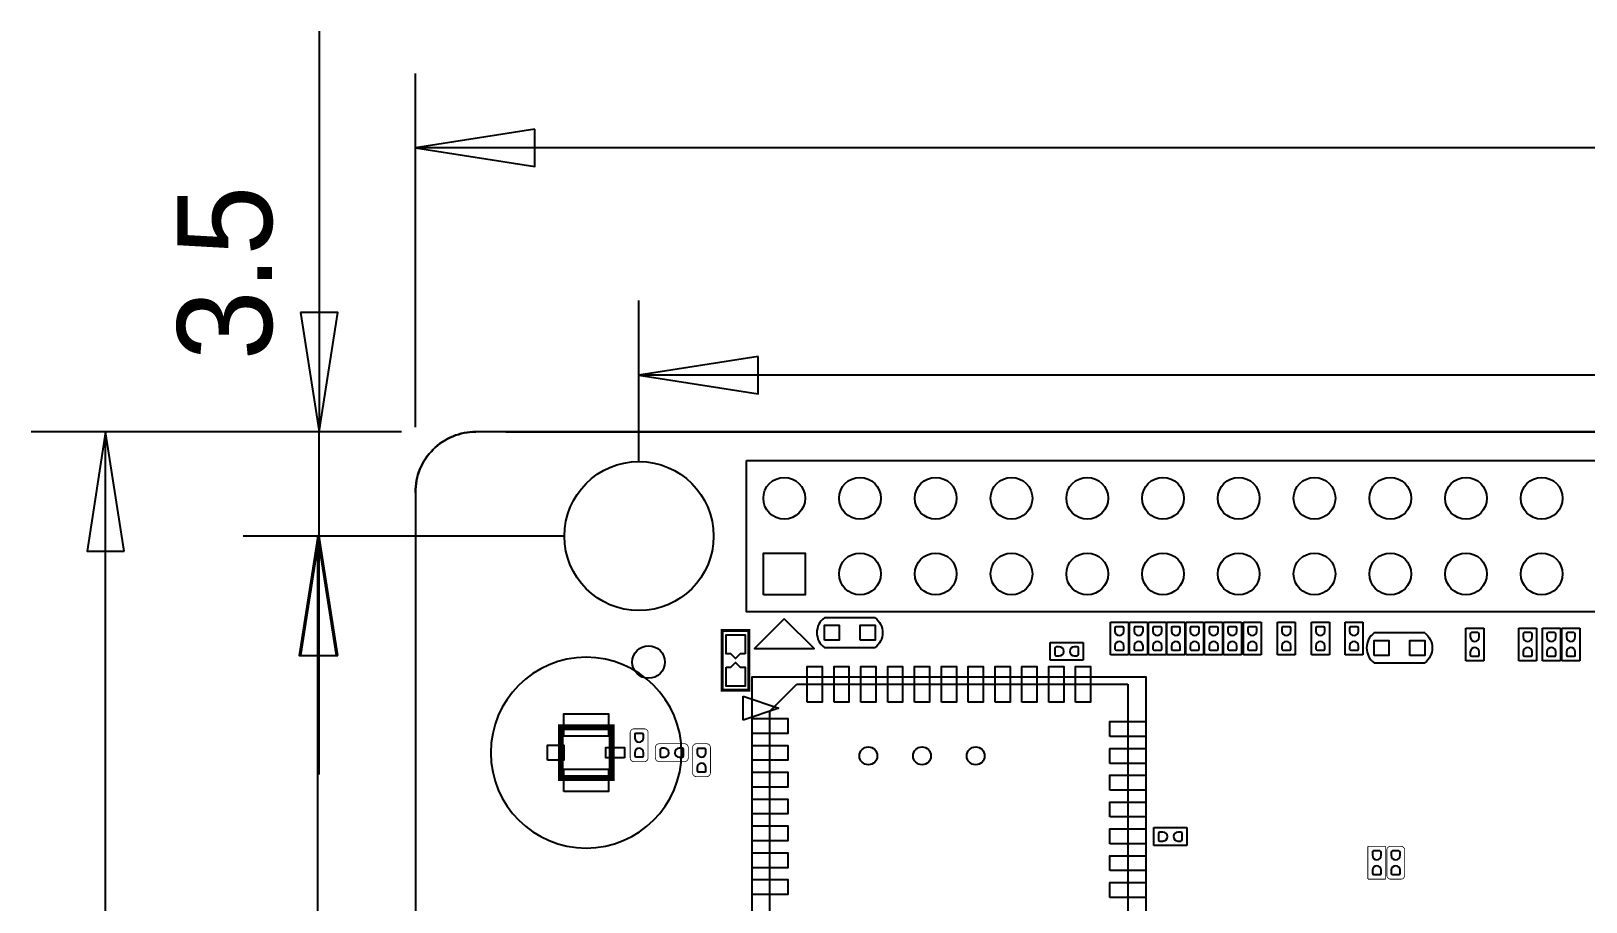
# Model space of a CAD drawing. Extents: x -27 to 80, y -24 to 59.
# Drawn here: x -24.2 to 27.9, y 29 to 58.2 of the extents above; entities that cross this region are included whole.
import ezdxf

# ---------------------------------------------------------------- set-up
doc = ezdxf.new("R2010")
doc.units = 0
for name, color, linetype in [('BG_LAYOUT-TOP', 85, 'CONTINUOUS'), ('BG_OUTLINE', 1, 'CONTINUOUS'), ('PG_ASSEMBLY_TOP', 111, 'CONTINUOUS'), ('PG_SILKSCREEN_TOP', 92, 'CONTINUOUS'), ('PIN_TOP', 3, 'CONTINUOUS')]:
    doc.layers.add(name, color=color, linetype=linetype)

msp = doc.modelspace()

# ---------------------------------------------------------------- linework, layer by layer
at = {"layer": 'BG_LAYOUT-TOP'}
for points in [[(-14.5796, 58.17235), (-14.5796, 44.732905)], [(-11.357788, 44.891706), (-11.357788, 56.754395)], [(-7.357796, 54.879392), (-11.357788, 54.2544), (-7.357796, 53.629408), (-7.357796, 54.879392)], [(31.75, 54.2544), (-11.357788, 54.2544)], [(-3.860597, 43.732907), (-3.860597, 49.134395)], [(-15.204592, 48.732897), (-14.5796, 44.732905), (-13.954608, 48.732897), (-15.204592, 48.732897)], [(0.139395, 47.259392), (-3.860597, 46.6344), (0.139395, 46.009408), (0.139395, 47.259392)], [(31.8516, 46.6344), (-3.860597, 46.6344)], [(-11.825783, 44.732905), (-24.242395, 44.732905)], [(-21.117408, 40.732913), (-21.7424, 44.732905), (-22.367392, 40.732913), (-21.117408, 40.732913)], [(-21.7424, 17.2212), (-21.7424, 44.732905)], [(-11.825783, 44.732905), (-17.079595, 44.732905)], [(-14.5796, 41.232912), (-14.5796, 44.732905)], [(-6.360592, 41.232912), (-17.130395, 41.232912)], [(-6.360592, 41.232912), (-17.079595, 41.232912)], [(-14.005408, 37.23292), (-14.6304, 41.232912), (-15.255392, 37.23292), (-14.005408, 37.23292)], [(-13.954608, 37.23292), (-14.5796, 41.232912), (-15.204592, 37.23292), (-13.954608, 37.23292)], [(-14.6304, 16.9164), (-14.6304, 41.232912)], [(-14.5796, 33.232928), (-14.5796, 41.232912)]]:
    msp.add_lwpolyline(points, dxfattribs=at)
at = {"layer": 'BG_OUTLINE'}
for points in [[(41.17594, 44.732905), (-9.325788, 44.732905, 0.414214), (-11.357788, 42.700905), (-11.357788, 3.425241)], [(-11.357788, 42.700905, -0.414214), (-9.325788, 44.732905)], [(-11.357788, 42.700905, -0.414214), (-9.325788, 44.732905)]]:
    msp.add_lwpolyline(points, format="xyb", dxfattribs=at)
msp.add_lwpolyline([(41.17594, 44.732905), (-9.325788, 44.732905, 0.414214), (-11.357788, 42.700905), (-11.357788, 3.425241, 0.414214), (-10.595788, 2.663241), (-10.089947, 2.663241), (-10.089947, -3.243275), (-10.595788, -3.243275, 0.414214), (-11.357788, -4.005275), (-11.357788, -9.23511, 0.414214), (-9.325788, -11.26711), (75.607393, -11.26711, 0.414214), (77.639393, -9.23511), (77.639393, 42.700905, 0.414214), (75.607393, 44.732905)], format="xyb", close=True, dxfattribs=at)
msp.add_lwpolyline([(-8.32579, 44.732905), (30.45427, 44.732905)], dxfattribs=at)
at = {"layer": 'PG_ASSEMBLY_TOP'}
for points in [[(32.759396, 38.692912), (-0.260604, 38.692912), (-0.260604, 43.772912)], [(-0.260604, 43.772912), (50.539396, 43.772912), (50.539396, 38.692912), (32.759396, 38.692912)], [(4.055745, 38.493827), (2.355723, 38.493827)], [(11.948846, 38.346228), (12.548845, 38.346228)], [(11.948846, 37.246408), (11.948846, 38.346228)], [(12.548845, 38.346228), (12.548845, 37.246408)], [(12.589332, 38.346228), (13.189331, 38.346228)], [(12.589332, 37.246408), (12.589332, 38.346228)], [(13.189331, 38.346228), (13.189331, 37.246408)], [(13.219811, 38.346202), (13.81981, 38.346202)], [(13.219811, 37.246382), (13.219811, 38.346202)], [(13.81981, 38.346202), (13.81981, 37.246382)], [(13.840257, 38.346228), (14.440256, 38.346228)], [(13.840257, 37.246408), (13.840257, 38.346228)], [(14.440256, 38.346228), (14.440256, 37.246408)], [(14.472056, 38.346228), (15.072055, 38.346228)], [(14.472056, 37.246408), (14.472056, 38.346228)], [(15.072055, 38.346228), (15.072055, 37.246408)], [(15.106472, 38.346177), (15.706471, 38.346177)], [(15.106472, 37.246357), (15.106472, 38.346177)], [(15.706471, 38.346177), (15.706471, 37.246357)], [(15.736951, 38.346228), (16.33695, 38.346228)], [(15.736951, 37.246408), (15.736951, 38.346228)], [(16.33695, 38.346228), (16.33695, 37.246408)], [(16.404615, 38.346228), (17.004614, 38.346228)], [(16.404615, 37.246408), (16.404615, 38.346228)], [(17.004614, 38.346228), (17.004614, 37.246408)], [(17.545939, 38.346228), (18.145938, 38.346228)], [(17.545939, 37.246408), (17.545939, 38.346228)], [(18.145938, 38.346228), (18.145938, 37.246408)], [(18.687009, 38.346228), (19.287007, 38.346228)], [(18.687009, 37.246408), (18.687009, 38.346228)], [(19.287007, 38.346228), (19.287007, 37.246408)], [(19.815327, 38.346228), (20.415326, 38.346228)], [(19.815327, 37.246408), (19.815327, 38.346228)], [(20.415326, 38.346228), (20.415326, 37.246408)], [(23.863884, 38.149886), (24.463883, 38.149886)], [(23.863884, 37.050066), (23.863884, 38.149886)], [(24.463883, 38.149886), (24.463883, 37.050066)], [(25.638379, 38.149886), (26.238378, 38.149886)], [(25.638379, 37.050066), (25.638379, 38.149886)], [(26.238378, 38.149886), (26.238378, 37.050066)], [(26.433145, 38.149886), (27.033144, 38.149886)], [(26.433145, 37.050066), (26.433145, 38.149886)], [(27.033144, 38.149886), (27.033144, 37.050066)], [(27.084604, 38.149886), (27.684603, 38.149886)], [(27.084604, 37.050066), (27.084604, 38.149886)], [(27.684603, 38.149886), (27.684603, 37.050066)], [(9.930384, 37.667717), (11.030204, 37.667717)], [(9.930384, 37.067719), (9.930384, 37.667717)], [(11.030204, 37.667717), (11.030204, 37.067719)], [(22.486595, 37.983795), (20.786573, 37.983795)], [(2.355723, 37.493829), (4.055745, 37.493829)], [(11.030204, 37.067719), (9.930384, 37.067719)], [(12.548845, 37.246408), (11.948846, 37.246408)], [(13.189331, 37.246408), (12.589332, 37.246408)], [(13.81981, 37.246382), (13.219811, 37.246382)], [(14.440256, 37.246408), (13.840257, 37.246408)], [(15.072055, 37.246408), (14.472056, 37.246408)], [(15.706471, 37.246357), (15.106472, 37.246357)], [(16.33695, 37.246408), (15.736951, 37.246408)], [(17.004614, 37.246408), (16.404615, 37.246408)], [(18.145938, 37.246408), (17.545939, 37.246408)], [(19.287007, 37.246408), (18.687009, 37.246408)], [(20.415326, 37.246408), (19.815327, 37.246408)], [(24.463883, 37.050066), (23.863884, 37.050066)], [(26.238378, 37.050066), (25.638379, 37.050066)], [(27.033144, 37.050066), (26.433145, 37.050066)], [(27.684603, 37.050066), (27.084604, 37.050066)], [(20.786573, 36.983797), (22.486595, 36.983797)], [(13.407644, 30.855895), (13.407644, 31.455893)], [(13.407644, 31.455893), (14.507464, 31.455893)], [(14.507464, 31.455893), (14.507464, 30.855895)], [(14.507464, 30.855895), (13.407644, 30.855895)]]:
    msp.add_lwpolyline(points, dxfattribs=at)
for points, const_width in [([(-0.172034, 38.062916), (-0.172034, 36.06292), (-1.072058, 36.06292), (-1.072058, 38.062916), (-0.172034, 38.062916)], 0.1), ([(-4.154881, 33.79536), (-4.154881, 34.64146)], 0.0254), ([(-4.027881, 34.76846), (-3.681679, 34.76846)], 0.0254), ([(-3.554679, 34.64146), (-3.554679, 33.79536)], 0.0254), ([(-3.30835, 33.795081), (-3.30835, 34.141283)], 0.0254), ([(-3.18135, 34.268283), (-2.335251, 34.268283)], 0.0254), ([(-2.208251, 34.141283), (-2.208251, 33.795081)], 0.0254), ([(-2.063623, 33.294701), (-2.063623, 34.1408)], 0.0254), ([(-1.936623, 34.2678), (-1.590421, 34.2678)], 0.0254), ([(-1.463421, 34.1408), (-1.463421, 33.294701)], 0.0254), ([(-3.681679, 33.66836), (-4.027881, 33.66836)], 0.0254), ([(-2.335251, 33.668081), (-3.18135, 33.668081)], 0.0254), ([(-1.590421, 33.167701), (-1.936623, 33.167701)], 0.0254), ([(20.578801, 30.82671), (21.178799, 30.82671)], 0.0254), ([(20.578801, 29.72689), (20.578801, 30.82671)], 0.0254), ([(21.178799, 30.82671), (21.178799, 29.72689)], 0.0254), ([(21.340699, 30.826837), (21.686901, 30.826837)], 0.0254), ([(21.213699, 29.853738), (21.213699, 30.699837)], 0.0254), ([(21.813901, 30.699837), (21.813901, 29.853738)], 0.0254), ([(21.178799, 29.72689), (20.578801, 29.72689)], 0.0254), ([(21.686901, 29.726738), (21.340699, 29.726738)], 0.0254)]:
    msp.add_lwpolyline(points, dxfattribs=dict(at, const_width=const_width))
for points in [[(2.355621, 38.493725, 0.503873), (2.355621, 37.493931)], [(4.055847, 38.493725, -0.504928), (4.055847, 37.493931)], [(20.786471, 37.983693, 0.503873), (20.786471, 36.983899)], [(22.486696, 37.983693, -0.504928), (22.486696, 36.983899)], [(-2.430805, 33.96808, 1), (-8.830793, 33.96808, 1), (-2.430805, 33.96808)]]:
    msp.add_lwpolyline(points, format="xyb", dxfattribs=at)
for points in [[(-0.068555, 24.011433), (-0.068555, 36.513338), (13.12926, 36.513338), (13.12926, 24.011433)], [(-6.48081, 33.118069), (-6.48081, 34.818091), (-4.780788, 34.818091), (-4.780788, 33.118069)]]:
    msp.add_lwpolyline(points, close=True, dxfattribs=at)
at = {"layer": 'PG_ASSEMBLY_TOP', "const_width": 0.0254}
for points in [[(-4.154881, 34.64146, -0.414135), (-4.027881, 34.76846)], [(-3.681679, 34.76846, -0.414214), (-3.554679, 34.64146)], [(-3.30835, 34.141283, -0.414214), (-3.18135, 34.268283)], [(-2.335251, 34.268283, -0.414253), (-2.208251, 34.141283)], [(-2.063623, 34.1408, -0.414253), (-1.936623, 34.2678)], [(-1.590421, 34.2678, -0.414174), (-1.463421, 34.1408)], [(-4.027881, 33.66836, -0.414174), (-4.154881, 33.79536)], [(-3.554679, 33.79536, -0.414253), (-3.681679, 33.66836)], [(-3.18135, 33.668081, -0.414135), (-3.30835, 33.795081)], [(-2.208251, 33.795081, -0.414174), (-2.335251, 33.668081)], [(-1.936623, 33.167701, -0.414214), (-2.063623, 33.294701)], [(-1.463421, 33.294701, -0.414135), (-1.590421, 33.167701)], [(21.213699, 30.699837, -0.414253), (21.340699, 30.826837)], [(21.686901, 30.826837, -0.414174), (21.813901, 30.699837)], [(21.340699, 29.726738, -0.414214), (21.213699, 29.853738)], [(21.813901, 29.853738, -0.414135), (21.686901, 29.726738)]]:
    msp.add_lwpolyline(points, format="xyb", dxfattribs=at)
at = {"layer": 'PG_SILKSCREEN_TOP'}
for points in [[(32.759396, 38.692912), (-0.260604, 38.692912), (-0.260604, 43.772912)], [(-0.260604, 43.772912), (50.539396, 43.772912), (50.539396, 38.692912), (32.759396, 38.692912)], [(4.055745, 38.493827), (2.355723, 38.493827)], [(22.486595, 37.983795), (20.786573, 37.983795)], [(2.355723, 37.493829), (4.055745, 37.493829)], [(20.786573, 36.983797), (22.486595, 36.983797)], [(0.530962, 35.362642), (1.430045, 36.261827)], [(1.430045, 36.261827), (12.529845, 36.261827)], [(12.529845, 36.261827), (12.529845, 24.262842)], [(-0.370738, 35.062922), (-0.370738, 35.863022)], [(-0.370738, 35.863022), (0.830656, 35.461727)], [(0.830656, 35.461727), (-0.370738, 35.062922)], [(0.530962, 24.262842), (0.530962, 35.362642)]]:
    msp.add_lwpolyline(points, dxfattribs=at)
msp.add_lwpolyline([(1.009396, 38.462788), (0.009398, 37.462993), (2.009394, 37.462993)], close=True, dxfattribs=at)
for points in [[(2.355621, 38.493725, 0.503873), (2.355621, 37.493931)], [(4.055847, 38.493725, -0.504928), (4.055847, 37.493931)], [(20.786471, 37.983693, 0.503873), (20.786471, 36.983899)], [(22.486696, 37.983693, -0.504928), (22.486696, 36.983899)]]:
    msp.add_lwpolyline(points, format="xyb", dxfattribs=at)
at = {"layer": 'PG_SILKSCREEN_TOP', "const_width": 0.2}
msp.add_lwpolyline([(-6.48081, 33.118069), (-4.780788, 33.118069), (-4.780788, 34.818091), (-6.48081, 34.818091), (-6.48081, 33.118069)], dxfattribs=at)
at = {"layer": 'PIN_TOP'}
for points in [[(0.309397, 39.262914), (0.309397, 40.662911), (1.709395, 40.662911), (1.709395, 39.262914)], [(2.355799, 37.743892), (2.355799, 38.243764), (2.855671, 38.243764), (2.855671, 37.743892)], [(3.555797, 37.743892), (3.555797, 38.243764), (4.055669, 38.243764), (4.055669, 37.743892)], [(-0.304546, 37.286463), (-0.463042, 37.286463), (-0.463042, 37.285854), (-0.622046, 37.12685), (-0.78105, 37.285854), (-0.78105, 37.286463), (-0.939546, 37.286463), (-0.939546, 37.921463), (-0.304546, 37.921463)], [(20.786649, 37.23386), (20.786649, 37.733732), (21.286521, 37.733732), (21.286521, 37.23386)], [(21.986646, 37.23386), (21.986646, 37.733732), (22.486518, 37.733732), (22.486518, 37.23386)], [(-0.939546, 36.839373), (-0.78105, 36.839373), (-0.78105, 36.839982), (-0.622046, 36.998986), (-0.463042, 36.839982), (-0.463042, 36.839373), (-0.304546, 36.839373), (-0.304546, 36.204373), (-0.939546, 36.204373)], [(1.779219, 35.662362), (1.779219, 36.861267), (2.279625, 36.861267), (2.279625, 35.662362)], [(2.680919, 35.662362), (2.680919, 36.861267), (3.181325, 36.861267), (3.181325, 35.662362)], [(3.58013, 35.662362), (3.58013, 36.861267), (4.080535, 36.861267), (4.080535, 35.662362)], [(4.479214, 35.662362), (4.479214, 36.861267), (4.979619, 36.861267), (4.979619, 35.662362)], [(5.380914, 35.662362), (5.380914, 36.861267), (5.881319, 36.861267), (5.881319, 35.662362)], [(6.280125, 35.662362), (6.280125, 36.861267), (6.78053, 36.861267), (6.78053, 35.662362)], [(7.179335, 35.662362), (7.179335, 36.861267), (7.679741, 36.861267), (7.679741, 35.662362)], [(8.081035, 35.662362), (8.081035, 36.861267), (8.581441, 36.861267), (8.581441, 35.662362)], [(8.980119, 35.662362), (8.980119, 36.861267), (9.480525, 36.861267), (9.480525, 35.662362)], [(9.87933, 35.662362), (9.87933, 36.861267), (10.379735, 36.861267), (10.379735, 35.662362)], [(10.78103, 35.662362), (10.78103, 36.861267), (11.281435, 36.861267), (11.281435, 35.662362)], [(-6.380861, 34.518016), (-6.380861, 35.268103), (-4.880762, 35.268103), (-4.880762, 34.518016)], [(-0.068631, 34.611996), (-0.068631, 35.112401), (1.130275, 35.112401), (1.130275, 34.611996)], [(11.93038, 34.513012), (11.93038, 35.013417), (13.129285, 35.013417), (13.129285, 34.513012)], [(-6.930746, 33.718017), (-6.930746, 34.218118), (-6.380836, 34.218118), (-6.380836, 33.718017)], [(-4.340847, 33.793074), (-4.970742, 33.793074), (-4.970742, 34.143086), (-4.340847, 34.143086)], [(-0.068631, 33.712912), (-0.068631, 34.213317), (1.130275, 34.213317), (1.130275, 33.712912)], [(11.93038, 33.611312), (11.93038, 34.111717), (13.129285, 34.111717), (13.129285, 33.611312)], [(-6.380861, 32.668032), (-6.380861, 33.41812), (-4.880762, 33.41812), (-4.880762, 32.668032)], [(-0.068631, 32.811212), (-0.068631, 33.311617), (1.130275, 33.311617), (1.130275, 32.811212)], [(11.93038, 32.712101), (11.93038, 33.212507), (13.129285, 33.212507), (13.129285, 32.712101)], [(-0.068631, 31.912001), (-0.068631, 32.412407), (1.130275, 32.412407), (1.130275, 31.912001)], [(11.93038, 31.813017), (11.93038, 32.313423), (13.129285, 32.313423), (13.129285, 31.813017)], [(-0.068631, 31.012917), (-0.068631, 31.513323), (1.130275, 31.513323), (1.130275, 31.012917)], [(11.93038, 30.911317), (11.93038, 31.411723), (13.129285, 31.411723), (13.129285, 30.911317)], [(-0.068631, 30.111217), (-0.068631, 30.611623), (1.130275, 30.611623), (1.130275, 30.111217)], [(11.93038, 30.012107), (11.93038, 30.512512), (13.129285, 30.512512), (13.129285, 30.012107)], [(-0.068631, 29.212007), (-0.068631, 29.712412), (1.130275, 29.712412), (1.130275, 29.212007)], [(11.93038, 29.112896), (11.93038, 29.613301), (13.129285, 29.613301), (13.129285, 29.112896)]]:
    msp.add_lwpolyline(points, close=True, dxfattribs=at)
for points in [[(12.398934, 38.046457), (12.398934, 38.148057, 0.376179), (12.350445, 38.190551), (12.134545, 38.190551, 0.366061), (12.098757, 38.148057), (12.098757, 38.046457, 0.999182)], [(13.03942, 38.046457), (13.03942, 38.148057, 0.376179), (12.990932, 38.190551), (12.775032, 38.190551, 0.366061), (12.739243, 38.148057), (12.739243, 38.046457, 0.999182)], [(13.669899, 38.046431), (13.669899, 38.148031, 0.376179), (13.62141, 38.190526), (13.40551, 38.190526, 0.366061), (13.369722, 38.148031), (13.369722, 38.046431, 0.999182)], [(14.290345, 38.046457), (14.290345, 38.148057, 0.376179), (14.241856, 38.190551), (14.025956, 38.190551, 0.366061), (13.990168, 38.148057), (13.990168, 38.046457, 0.999182)], [(14.922144, 38.046457), (14.922144, 38.148057, 0.376179), (14.873656, 38.190551), (14.657756, 38.190551, 0.366061), (14.621967, 38.148057), (14.621967, 38.046457, 0.999182)], [(15.55656, 38.046406), (15.55656, 38.148006, 0.376179), (15.508072, 38.1905), (15.292172, 38.1905, 0.366061), (15.256383, 38.148006), (15.256383, 38.046406, 0.999182)], [(16.187039, 38.046457), (16.187039, 38.148057, 0.376179), (16.13855, 38.190551), (15.92265, 38.190551, 0.366061), (15.886862, 38.148057), (15.886862, 38.046457, 0.999182)], [(16.854703, 38.046457), (16.854703, 38.148057, 0.376179), (16.806215, 38.190551), (16.590315, 38.190551, 0.366061), (16.554526, 38.148057), (16.554526, 38.046457, 0.999182)], [(17.996027, 38.046457), (17.996027, 38.148057, 0.376179), (17.947538, 38.190551), (17.731638, 38.190551, 0.366061), (17.69585, 38.148057), (17.69585, 38.046457, 0.999182)], [(19.137097, 38.046457), (19.137097, 38.148057, 0.376179), (19.088608, 38.190551), (18.872708, 38.190551, 0.366061), (18.836919, 38.148057), (18.836919, 38.046457, 0.999182)], [(20.265415, 38.046457), (20.265415, 38.148057, 0.376179), (20.216927, 38.190551), (20.001027, 38.190551, 0.366061), (19.965238, 38.148057), (19.965238, 38.046457, 0.999182)], [(12.098757, 37.546178), (12.098757, 37.444578, 0.376179), (12.147245, 37.402084), (12.363145, 37.402084, 0.366061), (12.398934, 37.444578), (12.398934, 37.546178, 0.999182)], [(12.739243, 37.546178), (12.739243, 37.444578, 0.376179), (12.787732, 37.402084), (13.003632, 37.402084, 0.366061), (13.03942, 37.444578), (13.03942, 37.546178, 0.999182)], [(13.369722, 37.546153), (13.369722, 37.444553, 0.376179), (13.41821, 37.402059), (13.63411, 37.402059, 0.366061), (13.669899, 37.444553), (13.669899, 37.546153, 0.999182)], [(13.990168, 37.546178), (13.990168, 37.444578, 0.376179), (14.038656, 37.402084), (14.254556, 37.402084, 0.366061), (14.290345, 37.444578), (14.290345, 37.546178, 0.999182)], [(14.621967, 37.546178), (14.621967, 37.444578, 0.376179), (14.670456, 37.402084), (14.886356, 37.402084, 0.366061), (14.922144, 37.444578), (14.922144, 37.546178, 0.999182)], [(15.256383, 37.546128), (15.256383, 37.444528, 0.376179), (15.304872, 37.402033), (15.520772, 37.402033, 0.366061), (15.55656, 37.444528), (15.55656, 37.546128, 0.999182)], [(15.886862, 37.546178), (15.886862, 37.444578, 0.376179), (15.93535, 37.402084), (16.15125, 37.402084, 0.366061), (16.187039, 37.444578), (16.187039, 37.546178, 0.999182)], [(16.554526, 37.546178), (16.554526, 37.444578, 0.376179), (16.603015, 37.402084), (16.818915, 37.402084, 0.366061), (16.854703, 37.444578), (16.854703, 37.546178, 0.999182)], [(17.69585, 37.546178), (17.69585, 37.444578, 0.376179), (17.744338, 37.402084), (17.960238, 37.402084, 0.366061), (17.996027, 37.444578), (17.996027, 37.546178, 0.999182)], [(18.836919, 37.546178), (18.836919, 37.444578, 0.376179), (18.885408, 37.402084), (19.101308, 37.402084, 0.366061), (19.137097, 37.444578), (19.137097, 37.546178, 0.999182)], [(19.965238, 37.546178), (19.965238, 37.444578, 0.376179), (20.013727, 37.402084), (20.229627, 37.402084, 0.366061), (20.265415, 37.444578), (20.265415, 37.546178, 0.999182)], [(24.313972, 37.850115), (24.313972, 37.951715, 0.376179), (24.265484, 37.994209), (24.049584, 37.994209, 0.366061), (24.013795, 37.951715), (24.013795, 37.850115, 0.999182)], [(26.088467, 37.850115), (26.088467, 37.951715, 0.376179), (26.039978, 37.994209), (25.824078, 37.994209, 0.366061), (25.78829, 37.951715), (25.78829, 37.850115, 0.999182)], [(26.883233, 37.850115), (26.883233, 37.951715, 0.376179), (26.834744, 37.994209), (26.618844, 37.994209, 0.366061), (26.583056, 37.951715), (26.583056, 37.850115, 0.999182)], [(27.534692, 37.850115), (27.534692, 37.951715, 0.376179), (27.486204, 37.994209), (27.270304, 37.994209, 0.366061), (27.234515, 37.951715), (27.234515, 37.850115, 0.999182)], [(10.230155, 37.517807), (10.128555, 37.517807, 0.376179), (10.086061, 37.469318), (10.086061, 37.253418, 0.366061), (10.128555, 37.217629), (10.230155, 37.217629, 0.999182)], [(10.730433, 37.217629), (10.832033, 37.217629, 0.376179), (10.874527, 37.266118), (10.874527, 37.482018, 0.366061), (10.832033, 37.517807), (10.730433, 37.517807, 0.999182)], [(24.013795, 37.349836), (24.013795, 37.248236, 0.376179), (24.062284, 37.205742), (24.278184, 37.205742, 0.366061), (24.313972, 37.248236), (24.313972, 37.349836, 0.999182)], [(25.78829, 37.349836), (25.78829, 37.248236, 0.376179), (25.836778, 37.205742), (26.052678, 37.205742, 0.366061), (26.088467, 37.248236), (26.088467, 37.349836, 0.999182)], [(26.583056, 37.349836), (26.583056, 37.248236, 0.376179), (26.631544, 37.205742), (26.847444, 37.205742, 0.366061), (26.883233, 37.248236), (26.883233, 37.349836, 0.999182)], [(27.234515, 37.349836), (27.234515, 37.248236, 0.376179), (27.283004, 37.205742), (27.498904, 37.205742, 0.366061), (27.534692, 37.248236), (27.534692, 37.349836, 0.999182)], [(-3.704793, 34.46841), (-3.704793, 34.57001, 0.376179), (-3.753282, 34.612504), (-3.969182, 34.612504, 0.366061), (-4.00497, 34.57001), (-4.00497, 34.46841, 0.999182)], [(-4.00497, 33.968131), (-4.00497, 33.866531, 0.376179), (-3.956482, 33.824037), (-3.740582, 33.824037, 0.366061), (-3.704793, 33.866531), (-3.704793, 33.968131, 0.999182)], [(-3.0083, 34.118169), (-3.1099, 34.118169, 0.376179), (-3.152394, 34.06968), (-3.152394, 33.85378, 0.366061), (-3.1099, 33.817992), (-3.0083, 33.817992, 0.999182)], [(-2.508021, 33.817992), (-2.406421, 33.817992, 0.376179), (-2.363927, 33.86648), (-2.363927, 34.08238, 0.366061), (-2.406421, 34.118169), (-2.508021, 34.118169, 0.999182)], [(-1.613332, 33.96803), (-1.613332, 34.06963, 0.376179), (-1.66182, 34.112124), (-1.87772, 34.112124, 0.366061), (-1.913509, 34.06963), (-1.913509, 33.96803, 0.999182)], [(-1.913509, 33.467751), (-1.913509, 33.366151, 0.376179), (-1.86502, 33.323657), (-1.64912, 33.323657, 0.366061), (-1.613332, 33.366151), (-1.613332, 33.467751, 0.999182)], [(13.707415, 31.305983), (13.605815, 31.305983, 0.376179), (13.563321, 31.257494), (13.563321, 31.041594, 0.366061), (13.605815, 31.005805), (13.707415, 31.005805, 0.999182)], [(14.207693, 31.005805), (14.309293, 31.005805, 0.376179), (14.351787, 31.054294), (14.351787, 31.270194, 0.366061), (14.309293, 31.305983), (14.207693, 31.305983, 0.999182)], [(21.028889, 30.526939), (21.028889, 30.628539, 0.376179), (20.9804, 30.671033), (20.7645, 30.671033, 0.366061), (20.728711, 30.628539), (20.728711, 30.526939, 0.999182)], [(21.66399, 30.527066), (21.66399, 30.628666, 0.376179), (21.615502, 30.67116), (21.399602, 30.67116, 0.366061), (21.363813, 30.628666), (21.363813, 30.527066, 0.999182)], [(20.728711, 30.026661), (20.728711, 29.925061, 0.376179), (20.7772, 29.882567), (20.9931, 29.882567, 0.366061), (21.028889, 29.925061), (21.028889, 30.026661, 0.999182)], [(21.363813, 30.026788), (21.363813, 29.925188, 0.376179), (21.412302, 29.882694), (21.628202, 29.882694, 0.366061), (21.66399, 29.925188), (21.66399, 30.026788, 0.999182)]]:
    msp.add_lwpolyline(points, format="xyb", close=True, dxfattribs=at)
for centre, radius in [((-3.860597, 41.232912), 2.499995), ((1.009396, 42.502912), 0.699999), ((3.549396, 42.502912), 0.699999), ((6.089396, 42.502912), 0.699999), ((8.629396, 42.502912), 0.699999), ((11.169396, 42.502912), 0.699999), ((13.709396, 42.502912), 0.699999), ((16.249396, 42.502912), 0.699999), ((18.789396, 42.502912), 0.699999), ((21.329396, 42.502912), 0.699999), ((23.869396, 42.502912), 0.699999), ((26.409396, 42.502912), 0.699999), ((3.549396, 39.962912), 0.699999), ((6.089396, 39.962912), 0.699999), ((8.629396, 39.962912), 0.699999), ((11.169396, 39.962912), 0.699999), ((13.709396, 39.962912), 0.699999), ((16.249396, 39.962912), 0.699999), ((18.789396, 39.962912), 0.699999), ((21.329396, 39.962912), 0.699999), ((23.869396, 39.962912), 0.699999), ((26.409396, 39.962912), 0.699999), ((-3.538449, 37.008841), 0.5461), ((3.830345, 33.861527), 0.299695), ((5.631129, 33.861527), 0.299695), ((7.429551, 33.861527), 0.299695)]:
    msp.add_circle(centre, radius, dxfattribs=at)

# ---------------------------------------------------------------- texts
at = {"layer": 'BG_LAYOUT-TOP', "width": 0.992}
msp.add_text('3.5', height=3.175, rotation=90, dxfattribs=at).set_placement((-16.1671, 47.1297))

doc.saveas('drawing.dxf')
